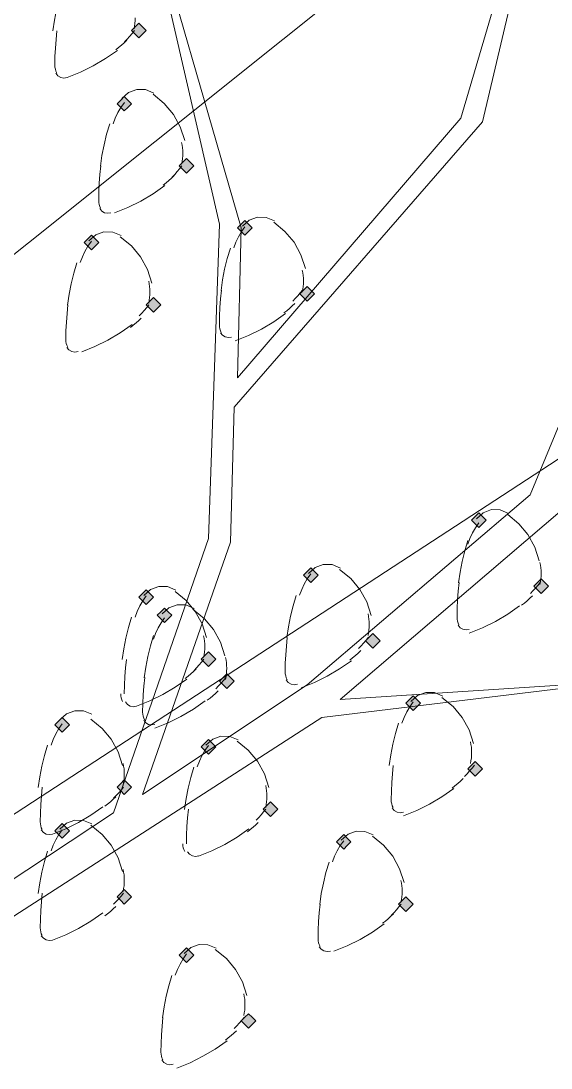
# Model space of a CAD drawing. Header units: millimetres. Extents: x 0 to 420, y 0 to 297.
# Drawn here: x 100.47 to 103.54, y 80.82 to 86.88 of the extents above; entities that cross this region are included whole.
import ezdxf

# ---------------------------------------------------------------- set-up
doc = ezdxf.new("R2010")
doc.units = ezdxf.units.MM

msp = doc.modelspace()

# ---------------------------------------------------------------- hatches: boundary and pattern name
for points in [[(101.1555, 86.868), (101.1343, 86.8468), (101.1132, 86.8257), (101.1343, 86.8045), (101.1555, 86.7833), (101.1767, 86.8045), (101.1978, 86.8257), (101.1767, 86.8468), (101.1555, 86.868)], [(101.0708, 86.4447), (101.0497, 86.4235), (101.0285, 86.4023), (101.0497, 86.3812), (101.0708, 86.36), (101.092, 86.3812), (101.1132, 86.4023), (101.092, 86.4235), (101.0708, 86.4447)], [(101.4307, 86.0848), (101.4095, 86.0637), (101.3883, 86.0425), (101.4095, 86.0213), (101.4307, 86.0002), (101.4518, 86.0213), (101.473, 86.0425), (101.4518, 86.0637), (101.4307, 86.0848)], [(101.7693, 85.725), (101.7482, 85.7038), (101.727, 85.6827), (101.7482, 85.6615), (101.7693, 85.6403), (101.7905, 85.6615), (101.8117, 85.6827), (101.7905, 85.7038), (101.7693, 85.725)], [(100.8803, 85.6403), (100.8592, 85.6192), (100.838, 85.598), (100.8592, 85.5768), (100.8803, 85.5557), (100.9015, 85.5768), (100.9227, 85.598), (100.9015, 85.6192), (100.8803, 85.6403)], [(102.1292, 85.344), (102.108, 85.3228), (102.0868, 85.3017), (102.108, 85.2805), (102.1292, 85.2593), (102.1503, 85.2805), (102.1715, 85.3017), (102.1503, 85.3228), (102.1292, 85.344)], [(101.2402, 85.2805), (101.219, 85.2593), (101.1978, 85.2382), (101.219, 85.217), (101.2402, 85.1958), (101.2613, 85.217), (101.2825, 85.2382), (101.2613, 85.2593), (101.2402, 85.2805)], [(103.124, 84.0317), (103.1028, 84.0105), (103.0817, 83.9893), (103.1028, 83.9682), (103.124, 83.947), (103.1452, 83.9682), (103.1663, 83.9893), (103.1452, 84.0105), (103.124, 84.0317)], [(102.1503, 83.7142), (102.1292, 83.693), (102.108, 83.6718), (102.1292, 83.6507), (102.1503, 83.6295), (102.1715, 83.6507), (102.1927, 83.6718), (102.1715, 83.693), (102.1503, 83.7142)], [(103.4838, 83.6507), (103.4627, 83.6295), (103.4415, 83.6083), (103.4627, 83.5872), (103.4838, 83.566), (103.505, 83.5872), (103.5262, 83.6083), (103.505, 83.6295), (103.4838, 83.6507)], [(101.1978, 83.5872), (101.1767, 83.566), (101.1555, 83.5448), (101.1767, 83.5237), (101.1978, 83.5025), (101.219, 83.5237), (101.2402, 83.5448), (101.219, 83.566), (101.1978, 83.5872)], [(101.3037, 83.4813), (101.2825, 83.4602), (101.2613, 83.439), (101.2825, 83.4178), (101.3037, 83.3967), (101.3248, 83.4178), (101.346, 83.439), (101.3248, 83.4602), (101.3037, 83.4813)], [(102.5102, 83.3332), (102.489, 83.312), (102.4678, 83.2908), (102.489, 83.2697), (102.5102, 83.2485), (102.5313, 83.2697), (102.5525, 83.2908), (102.5313, 83.312), (102.5102, 83.3332)], [(101.5577, 83.2273), (101.5365, 83.2062), (101.5153, 83.185), (101.5365, 83.1638), (101.5577, 83.1427), (101.5788, 83.1638), (101.6, 83.185), (101.5788, 83.2062), (101.5577, 83.2273)], [(101.6635, 83.1003), (101.6423, 83.0792), (101.6212, 83.058), (101.6423, 83.0368), (101.6635, 83.0157), (101.6847, 83.0368), (101.7059, 83.058), (101.6847, 83.0792), (101.6635, 83.1003)], [(102.743, 82.9733), (102.7218, 82.9522), (102.7007, 82.931), (102.7218, 82.9098), (102.743, 82.8887), (102.7642, 82.9098), (102.7853, 82.931), (102.7642, 82.9522), (102.743, 82.9733)], [(100.711, 82.8463), (100.6898, 82.8252), (100.6687, 82.804), (100.6898, 82.7828), (100.711, 82.7617), (100.7322, 82.7828), (100.7533, 82.804), (100.7322, 82.8252), (100.711, 82.8463)], [(101.5577, 82.7193), (101.5365, 82.6982), (101.5153, 82.677), (101.5365, 82.6558), (101.5577, 82.6347), (101.5788, 82.6558), (101.6, 82.677), (101.5788, 82.6982), (101.5577, 82.7193)], [(103.1028, 82.5923), (103.0817, 82.5712), (103.0605, 82.55), (103.0817, 82.5288), (103.1028, 82.5077), (103.124, 82.5288), (103.1452, 82.55), (103.124, 82.5712), (103.1028, 82.5923)], [(101.0708, 82.4865), (101.0497, 82.4653), (101.0285, 82.4442), (101.0497, 82.423), (101.0708, 82.4018), (101.092, 82.423), (101.1132, 82.4442), (101.092, 82.4653), (101.0708, 82.4865)], [(101.9175, 82.3595), (101.8963, 82.3383), (101.8752, 82.3172), (101.8963, 82.296), (101.9175, 82.2748), (101.9387, 82.296), (101.9598, 82.3172), (101.9387, 82.3383), (101.9175, 82.3595)], [(100.711, 82.2325), (100.6898, 82.2113), (100.6687, 82.1902), (100.6898, 82.169), (100.711, 82.1478), (100.7322, 82.169), (100.7533, 82.1902), (100.7322, 82.2113), (100.711, 82.2325)], [(102.3408, 82.169), (102.3197, 82.1478), (102.2985, 82.1267), (102.3197, 82.1055), (102.3408, 82.0843), (102.362, 82.1055), (102.3832, 82.1267), (102.362, 82.1478), (102.3408, 82.169)], [(101.0708, 81.8515), (101.0497, 81.8303), (101.0285, 81.8092), (101.0497, 81.788), (101.0708, 81.7668), (101.092, 81.788), (101.1132, 81.8092), (101.092, 81.8303), (101.0708, 81.8515)], [(102.7007, 81.8092), (102.6795, 81.788), (102.6583, 81.7668), (102.6795, 81.7457), (102.7007, 81.7245), (102.7218, 81.7457), (102.743, 81.7668), (102.7218, 81.788), (102.7007, 81.8092)], [(101.4307, 81.5128), (101.4095, 81.4917), (101.3883, 81.4705), (101.4095, 81.4493), (101.4307, 81.4282), (101.4518, 81.4493), (101.473, 81.4705), (101.4518, 81.4917), (101.4307, 81.5128)], [(101.7905, 81.1318), (101.7693, 81.1107), (101.7482, 81.0895), (101.7693, 81.0683), (101.7905, 81.0472), (101.8117, 81.0683), (101.8328, 81.0895), (101.8117, 81.1107), (101.7905, 81.1318)]]:
    msp.add_hatch(color=7).paths.add_polyline_path(points)

# ---------------------------------------------------------------- linework, layer by layer
at = {"lineweight": 13}
for points in [[(96.8375, 82.6558), (113.7497, 96.1813)], [(99.0812, 81.407), (113.7073, 90.9532)], [(101.7059, 84.6455), (103.1452, 86.2965), (103.6743, 88.5402)], [(101.727, 84.8148), (103.0182, 86.3177), (103.6743, 88.5402)], [(103.4203, 84.1375), (104.2882, 86.233), (105.8545, 87.9687)], [(101.0073, 82.296), (101.5577, 83.8835), (101.6212, 85.7038), (101.1555, 87.7358)], [(101.7482, 85.6827), (101.1555, 87.7358)], [(100.711, 87.0685), (100.6931, 87.0083), (100.6781, 86.9474), (100.666, 86.8858), (100.657, 86.8237)], [(101.1275, 86.8354), (101.1305, 86.8514), (101.1326, 86.8674), (101.1339, 86.8835), (101.1343, 86.8998)], [(100.6808, 86.8247), (100.6755, 86.7748), (100.6717, 86.7248), (100.6694, 86.6747), (100.6687, 86.6246)], [(101.0723, 86.7607), (101.0873, 86.7763), (101.1017, 86.7922), (101.1156, 86.8087), (101.129, 86.8256)], [(101.0212, 86.7143), (101.0378, 86.7273), (101.0539, 86.7408), (101.0695, 86.7549), (101.0846, 86.7695)], [(100.7392, 86.5531), (100.8163, 86.5842), (100.8908, 86.621), (100.9624, 86.6633), (101.0306, 86.7109)], [(100.6687, 86.6246), (100.6694, 86.613), (100.6715, 86.6015), (100.675, 86.5905), (100.6798, 86.5799)], [(100.6749, 86.5786), (100.6867, 86.5636), (100.7026, 86.554), (100.7207, 86.5505), (100.7396, 86.5536)], [(101.2424, 86.4639), (101.1941, 86.4841), (101.1435, 86.4851), (101.0959, 86.4678), (101.0568, 86.433)], [(101.4204, 86.1892), (101.3947, 86.2684), (101.3548, 86.3405), (101.302, 86.4039), (101.2375, 86.4565)], [(101.071, 86.4096), (101.0509, 86.3809), (101.0334, 86.3507), (101.0185, 86.3191), (101.0063, 86.2862)], [(100.9862, 86.2853), (100.9682, 86.2251), (100.9532, 86.1642), (100.9412, 86.1026), (100.9321, 86.0405)], [(101.4095, 86.1166), (101.4091, 86.1321), (101.4078, 86.1476), (101.4057, 86.163), (101.4028, 86.1783)], [(101.4027, 86.0523), (101.4057, 86.0682), (101.4078, 86.0842), (101.4091, 86.1004), (101.4095, 86.1166)], [(100.9348, 86.0415), (100.9295, 85.9916), (100.9257, 85.9416), (100.9234, 85.8915), (100.9227, 85.8414)], [(101.3474, 85.9776), (101.3624, 85.9931), (101.3769, 86.0091), (101.3908, 86.0255), (101.4042, 86.0425)], [(101.2964, 85.9312), (101.313, 85.9442), (101.3291, 85.9577), (101.3447, 85.9717), (101.3598, 85.9864)], [(101.0144, 85.7699), (101.0915, 85.8011), (101.166, 85.8379), (101.2375, 85.8801), (101.3058, 85.9277)], [(100.9227, 85.8414), (100.9234, 85.8298), (100.9255, 85.8184), (100.929, 85.8073), (100.9338, 85.7967)], [(100.9289, 85.7954), (100.9407, 85.7804), (100.9566, 85.7709), (100.9748, 85.7673), (100.9936, 85.7705)], [(101.9409, 85.7231), (101.8926, 85.7433), (101.842, 85.7443), (101.7944, 85.7269), (101.7553, 85.6921)], [(102.1189, 85.4484), (102.0932, 85.5275), (102.0533, 85.5997), (102.0005, 85.663), (101.936, 85.7156)], [(101.0519, 85.6384), (101.0036, 85.6586), (100.953, 85.6596), (100.9054, 85.6423), (100.8663, 85.6075)], [(101.7695, 85.6899), (101.7495, 85.6612), (101.7319, 85.631), (101.717, 85.5994), (101.7048, 85.5666)], [(101.727, 84.8148), (101.7482, 85.6827)], [(100.8805, 85.6053), (100.8604, 85.5766), (100.8429, 85.5463), (100.828, 85.5147), (100.8158, 85.4819)], [(101.2299, 85.3637), (101.2042, 85.4428), (101.1643, 85.515), (101.1115, 85.5784), (101.0469, 85.6309)], [(101.6847, 85.5657), (101.6667, 85.5055), (101.6517, 85.4445), (101.6397, 85.3829), (101.6306, 85.3208)], [(100.7957, 85.481), (100.7777, 85.4208), (100.7628, 85.3599), (100.7507, 85.2983), (100.7417, 85.2362)], [(102.108, 85.3758), (102.1076, 85.3913), (102.1063, 85.4068), (102.1042, 85.4222), (102.1013, 85.4375)], [(101.219, 85.3123), (101.2186, 85.3278), (101.2173, 85.3433), (101.2152, 85.3587), (101.2123, 85.374)], [(102.1012, 85.3114), (102.1042, 85.3273), (102.1063, 85.3434), (102.1076, 85.3596), (102.108, 85.3758)], [(101.2122, 85.2479), (101.2152, 85.2639), (101.2173, 85.2799), (101.2186, 85.296), (101.219, 85.3123)], [(101.6333, 85.3218), (101.628, 85.272), (101.6242, 85.222), (101.6219, 85.1719), (101.6212, 85.1217)], [(102.0459, 85.2579), (102.0609, 85.2734), (102.0754, 85.2894), (102.0893, 85.3059), (102.1027, 85.3228)], [(100.7443, 85.2372), (100.739, 85.1873), (100.7352, 85.1373), (100.7329, 85.0872), (100.7322, 85.0371)], [(101.1569, 85.1732), (101.1719, 85.1888), (101.1864, 85.2047), (101.2003, 85.2212), (101.2137, 85.2381)], [(101.9949, 85.1903), (102.0115, 85.2033), (102.0276, 85.2168), (102.0432, 85.2309), (102.0583, 85.2455)], [(101.1059, 85.1057), (101.1224, 85.1186), (101.1386, 85.1322), (101.1542, 85.1462), (101.1693, 85.1609)], [(101.7129, 85.0291), (101.79, 85.0602), (101.8645, 85.097), (101.936, 85.1393), (102.0043, 85.1869)], [(100.8239, 84.9656), (100.901, 84.9967), (100.9755, 85.0335), (101.0471, 85.0758), (101.1153, 85.1234)], [(101.6212, 85.1217), (101.6219, 85.1101), (101.624, 85.0987), (101.6275, 85.0876), (101.6323, 85.077)], [(100.7322, 85.0371), (100.7329, 85.0255), (100.735, 85.014), (100.7385, 85.003), (100.7433, 84.9924)], [(101.6274, 85.0757), (101.6392, 85.0608), (101.6551, 85.0512), (101.6733, 85.0477), (101.6921, 85.0508)], [(100.7384, 84.9911), (100.7502, 84.9761), (100.7661, 84.9665), (100.7842, 84.963), (100.8031, 84.9661)], [(102.3197, 82.9522), (104.3517, 84.6878)], [(101.1767, 82.4018), (101.6847, 83.8623), (101.7059, 84.6455)], [(102.1292, 83.0368), (103.4203, 84.1375)], [(103.2956, 84.0297), (103.2473, 84.05), (103.1967, 84.051), (103.1491, 84.0336), (103.11, 83.9988)], [(103.4736, 83.755), (103.4479, 83.8342), (103.408, 83.9064), (103.3551, 83.9697), (103.2906, 84.0223)], [(103.1242, 83.9754), (103.1041, 83.9467), (103.0866, 83.9165), (103.0717, 83.8849), (103.0595, 83.8521)], [(103.0605, 83.8723), (103.0426, 83.8122), (103.0276, 83.7512), (103.0155, 83.6896), (103.0065, 83.6275)], [(102.3219, 83.7122), (102.2736, 83.7325), (102.223, 83.7335), (102.1754, 83.7161), (102.1363, 83.6813)], [(102.4999, 83.4375), (102.4742, 83.5167), (102.4343, 83.5889), (102.3815, 83.6522), (102.317, 83.7048)], [(103.4838, 83.6824), (103.4834, 83.698), (103.4822, 83.7135), (103.48, 83.7289), (103.4771, 83.7442)], [(102.1505, 83.6791), (102.1304, 83.6504), (102.1129, 83.6202), (102.098, 83.5886), (102.0858, 83.5558)], [(103.477, 83.6181), (103.48, 83.634), (103.4821, 83.6501), (103.4834, 83.6662), (103.4838, 83.6824)], [(101.3694, 83.5852), (101.3211, 83.6055), (101.2705, 83.6065), (101.2229, 83.5891), (101.1838, 83.5543)], [(101.5474, 83.3105), (101.5217, 83.3897), (101.4818, 83.4619), (101.429, 83.5252), (101.3645, 83.5778)], [(103.0091, 83.6285), (103.0038, 83.5786), (103, 83.5286), (102.9978, 83.4785), (102.997, 83.4284)], [(103.4217, 83.5646), (103.4367, 83.5801), (103.4512, 83.5961), (103.4651, 83.6126), (103.4785, 83.6295)], [(101.198, 83.5521), (101.178, 83.5234), (101.1604, 83.4932), (101.1455, 83.4616), (101.1333, 83.4287)], [(102.0657, 83.5548), (102.0477, 83.4946), (102.0327, 83.4337), (102.0207, 83.3721), (102.0116, 83.31)], [(103.3707, 83.497), (103.3873, 83.51), (103.4034, 83.5235), (103.419, 83.5376), (103.4341, 83.5522)], [(101.4752, 83.4794), (101.427, 83.4996), (101.3763, 83.5006), (101.3287, 83.4833), (101.2896, 83.4485)], [(101.6532, 83.2047), (101.6276, 83.2838), (101.5876, 83.356), (101.5348, 83.4194), (101.4703, 83.472)], [(103.0676, 83.3357), (103.1447, 83.3669), (103.2192, 83.4037), (103.2907, 83.446), (103.359, 83.4935)], [(101.1132, 83.4278), (101.0952, 83.3677), (101.0802, 83.3067), (101.0682, 83.2451), (101.0591, 83.183)], [(101.3039, 83.4251), (101.2838, 83.3964), (101.2663, 83.3662), (101.2513, 83.3346), (101.2391, 83.3017)], [(102.489, 83.3861), (102.4886, 83.4016), (102.4873, 83.4171), (102.4852, 83.4325), (102.4823, 83.4478)], [(102.997, 83.4284), (102.9977, 83.4168), (102.9998, 83.4054), (103.0033, 83.3943), (103.0082, 83.3837)], [(102.4822, 83.3218), (102.4852, 83.3377), (102.4873, 83.3537), (102.4886, 83.3699), (102.489, 83.3861)], [(103.0032, 83.3824), (103.0151, 83.3674), (103.0309, 83.3579), (103.0491, 83.3543), (103.0679, 83.3575)], [(101.2401, 83.322), (101.2222, 83.2618), (101.2072, 83.2009), (101.1952, 83.1393), (101.1861, 83.0772)], [(101.5365, 83.2591), (101.5361, 83.2746), (101.5348, 83.2901), (101.5327, 83.3056), (101.5298, 83.3208)], [(102.0143, 83.311), (102.009, 83.2611), (102.0052, 83.2111), (102.0029, 83.1611), (102.0022, 83.1109)], [(102.4269, 83.2471), (102.4419, 83.2626), (102.4564, 83.2786), (102.4703, 83.295), (102.4837, 83.312)], [(101.5297, 83.1948), (101.5327, 83.2107), (101.5348, 83.2267), (101.5361, 83.2429), (101.5365, 83.2591)], [(102.3759, 83.1795), (102.3925, 83.1925), (102.4086, 83.206), (102.4242, 83.2201), (102.4393, 83.2347)], [(101.0829, 83.184), (101.0776, 83.1341), (101.0739, 83.0841), (101.0716, 83.0341), (101.0708, 82.9839)], [(101.4744, 83.1201), (101.4894, 83.1356), (101.5039, 83.1516), (101.5178, 83.1681), (101.5312, 83.185)], [(101.6635, 83.1321), (101.6631, 83.1476), (101.6618, 83.1631), (101.6597, 83.1786), (101.6567, 83.1938)], [(102.0939, 83.0182), (102.171, 83.0494), (102.2455, 83.0862), (102.317, 83.1285), (102.3853, 83.176)], [(101.4234, 83.0737), (101.44, 83.0866), (101.4561, 83.1002), (101.4717, 83.1142), (101.4868, 83.1289)], [(101.6567, 83.0678), (101.6597, 83.0837), (101.6618, 83.0998), (101.6631, 83.1159), (101.6635, 83.1321)], [(102.0022, 83.1109), (102.0029, 83.0993), (102.005, 83.0879), (102.0085, 83.0768), (102.0133, 83.0662)], [(101.1414, 82.9124), (101.2185, 82.9436), (101.293, 82.9804), (101.3645, 83.0226), (101.4328, 83.0702)], [(101.1888, 83.0782), (101.1835, 83.0283), (101.1797, 82.9783), (101.1774, 82.9282), (101.1767, 82.8781)], [(101.1767, 82.4018), (102.1292, 83.0368)], [(101.6014, 83.0142), (101.6164, 83.0298), (101.6309, 83.0457), (101.6448, 83.0622), (101.6582, 83.0791)], [(102.0084, 83.0649), (102.0202, 83.0499), (102.0361, 83.0404), (102.0543, 83.0368), (102.0731, 83.04)], [(102.2138, 82.8463), (103.9495, 83.058)], [(102.3197, 82.9522), (103.9495, 83.058)], [(101.0497, 82.9839), (101.0504, 82.9723), (101.0525, 82.9609), (101.056, 82.9498), (101.0608, 82.9392)], [(101.5504, 82.9467), (101.5669, 82.9596), (101.5831, 82.9732), (101.5987, 82.9872), (101.6138, 83.0018)], [(102.9146, 82.9714), (102.8663, 82.9916), (102.8156, 82.9926), (102.768, 82.9753), (102.7289, 82.9405)], [(101.077, 82.9379), (101.0889, 82.923), (101.1047, 82.9134), (101.1229, 82.9098), (101.1417, 82.913)], [(101.2472, 82.7854), (101.3243, 82.8166), (101.3988, 82.8534), (101.4704, 82.8956), (101.5386, 82.9432)], [(102.7432, 82.9383), (102.7231, 82.9096), (102.7056, 82.8793), (102.6907, 82.8477), (102.6785, 82.8149)], [(103.0926, 82.6967), (103.0669, 82.7758), (103.027, 82.848), (102.9741, 82.9114), (102.9096, 82.9639)], [(99.7162, 81.2377), (102.2138, 82.8463)], [(100.8826, 82.8656), (100.8343, 82.8858), (100.7836, 82.8868), (100.736, 82.8694), (100.6969, 82.8347)], [(101.1767, 82.8781), (101.1774, 82.8665), (101.1795, 82.855), (101.183, 82.844), (101.1878, 82.8334)], [(100.7112, 82.8113), (100.6911, 82.7826), (100.6736, 82.7523), (100.6587, 82.7207), (100.6465, 82.6879)], [(101.0606, 82.5697), (101.0349, 82.6489), (100.995, 82.721), (100.9421, 82.7844), (100.8776, 82.837)], [(101.1829, 82.8321), (101.1947, 82.8171), (101.2106, 82.8075), (101.2287, 82.804), (101.2476, 82.8071)], [(102.6583, 82.814), (102.6404, 82.7538), (102.6254, 82.6929), (102.6134, 82.6313), (102.6043, 82.5692)], [(101.7292, 82.7174), (101.681, 82.7376), (101.6303, 82.7386), (101.5827, 82.7213), (101.5436, 82.6865)], [(100.6263, 82.687), (100.6084, 82.6268), (100.5934, 82.5659), (100.5814, 82.5043), (100.5723, 82.4422)], [(101.5578, 82.6843), (101.5378, 82.6556), (101.5202, 82.6253), (101.5053, 82.5937), (101.4931, 82.5609)], [(101.9073, 82.4427), (101.8816, 82.5219), (101.8417, 82.594), (101.7888, 82.6574), (101.7243, 82.71)], [(103.0817, 82.6453), (103.0813, 82.6608), (103.08, 82.6763), (103.0779, 82.6917), (103.0749, 82.707)], [(103.0749, 82.5809), (103.0778, 82.5969), (103.08, 82.6129), (103.0812, 82.629), (103.0817, 82.6453)], [(101.0708, 82.5182), (101.0704, 82.5338), (101.0691, 82.5493), (101.067, 82.5647), (101.0641, 82.58)], [(101.473, 82.56), (101.4551, 82.4998), (101.4401, 82.4389), (101.428, 82.3773), (101.419, 82.3152)], [(102.6281, 82.5702), (102.6228, 82.5203), (102.619, 82.4703), (102.6168, 82.4202), (102.616, 82.3701)], [(103.0408, 82.5062), (103.0558, 82.5218), (103.0702, 82.5377), (103.0841, 82.5542), (103.0975, 82.5711)], [(101.064, 82.4539), (101.067, 82.4699), (101.0691, 82.4859), (101.0704, 82.502), (101.0708, 82.5182)], [(102.9685, 82.4387), (102.9851, 82.4516), (103.0012, 82.4652), (103.0168, 82.4792), (103.032, 82.4938)], [(100.5961, 82.4432), (100.5908, 82.3933), (100.587, 82.3433), (100.5848, 82.2932), (100.584, 82.2431)], [(101.0088, 82.3793), (101.0238, 82.3948), (101.0382, 82.4108), (101.0521, 82.4272), (101.0655, 82.4441)], [(101.8963, 82.3912), (101.8959, 82.4068), (101.8947, 82.4223), (101.8925, 82.4377), (101.8896, 82.453)], [(102.6866, 82.2774), (102.7637, 82.3086), (102.8382, 82.3454), (102.9097, 82.3876), (102.978, 82.4352)], [(100.9577, 82.3329), (100.9743, 82.3458), (100.9904, 82.3593), (101.006, 82.3734), (101.0211, 82.388)], [(101.8895, 82.3269), (101.8925, 82.3429), (101.8946, 82.3589), (101.8959, 82.3751), (101.8963, 82.3912)], [(102.616, 82.3701), (102.6167, 82.3585), (102.6188, 82.347), (102.6223, 82.336), (102.6272, 82.3254)], [(100.6546, 82.1716), (100.7317, 82.2027), (100.8062, 82.2396), (100.8777, 82.2818), (100.946, 82.3293)], [(101.4428, 82.3162), (101.4375, 82.2663), (101.4337, 82.2163), (101.4314, 82.1662), (101.4307, 82.1161)], [(101.8342, 82.2523), (101.8492, 82.2678), (101.8637, 82.2838), (101.8776, 82.3002), (101.891, 82.3172)], [(102.6222, 82.3241), (102.634, 82.3091), (102.6499, 82.2995), (102.6681, 82.296), (102.6869, 82.2992)], [(99.6315, 81.3858), (101.0073, 82.296)], [(100.584, 82.2431), (100.5847, 82.2315), (100.5868, 82.22), (100.5903, 82.209), (100.5952, 82.1984)], [(100.8826, 82.2306), (100.8343, 82.2508), (100.7836, 82.2518), (100.736, 82.2344), (100.6969, 82.1996)], [(101.7832, 82.1847), (101.7998, 82.1977), (101.8159, 82.2112), (101.8315, 82.2252), (101.8466, 82.2399)], [(100.5902, 82.1971), (100.602, 82.1821), (100.6179, 82.1725), (100.6361, 82.169), (100.6549, 82.1721)], [(100.7112, 82.1974), (100.6911, 82.1687), (100.6736, 82.1385), (100.6587, 82.1069), (100.6465, 82.0741)], [(101.0606, 81.9559), (101.0349, 82.035), (100.995, 82.1072), (100.9421, 82.1705), (100.8776, 82.2231)], [(101.5012, 82.0446), (101.5784, 82.0757), (101.6528, 82.1125), (101.7244, 82.1548), (101.7926, 82.2023)], [(102.5124, 82.1671), (102.4641, 82.1873), (102.4135, 82.1883), (102.3659, 82.1709), (102.3268, 82.1361)], [(101.4095, 82.1161), (101.4102, 82.1045), (101.4123, 82.093), (101.4158, 82.082), (101.4207, 82.0714)], [(102.341, 82.1339), (102.321, 82.1052), (102.3034, 82.075), (102.2885, 82.0434), (102.2763, 82.0106)], [(102.6904, 81.8924), (102.6647, 81.9715), (102.6248, 82.0437), (102.572, 82.107), (102.5074, 82.1596)], [(100.6263, 82.0732), (100.6084, 82.013), (100.5934, 81.952), (100.5814, 81.8905), (100.5723, 81.8283)], [(101.4369, 82.0701), (101.4487, 82.0551), (101.4646, 82.0455), (101.4828, 82.042), (101.5016, 82.0451)], [(102.2562, 82.0097), (102.2382, 81.9495), (102.2232, 81.8885), (102.2112, 81.827), (102.2021, 81.7648)], [(101.0708, 81.9044), (101.0704, 81.92), (101.0691, 81.9355), (101.067, 81.9509), (101.0641, 81.9662)], [(101.064, 81.8401), (101.067, 81.856), (101.0691, 81.8721), (101.0704, 81.8882), (101.0708, 81.9044)], [(102.6795, 81.8409), (102.6791, 81.8565), (102.6778, 81.872), (102.6757, 81.8874), (102.6727, 81.9027)], [(100.5961, 81.8293), (100.5908, 81.7795), (100.587, 81.7295), (100.5848, 81.6794), (100.584, 81.6293)], [(101.0088, 81.7654), (101.0238, 81.7809), (101.0382, 81.7969), (101.0521, 81.8134), (101.0655, 81.8303)], [(102.6727, 81.7766), (102.6757, 81.7925), (102.6778, 81.8086), (102.6791, 81.8247), (102.6795, 81.8409)], [(100.9577, 81.6979), (100.9743, 81.7108), (100.9904, 81.7243), (101.006, 81.7384), (101.0211, 81.753)], [(102.2048, 81.7658), (102.1995, 81.7159), (102.1957, 81.666), (102.1934, 81.6159), (102.1927, 81.5657)], [(102.6174, 81.7019), (102.6324, 81.7174), (102.6469, 81.7334), (102.6608, 81.7499), (102.6742, 81.7668)], [(100.6546, 81.5577), (100.7317, 81.5889), (100.8062, 81.6257), (100.8777, 81.668), (100.946, 81.7155)], [(102.5664, 81.6555), (102.583, 81.6685), (102.5991, 81.682), (102.6147, 81.6961), (102.6298, 81.7107)], [(102.2844, 81.4943), (102.3615, 81.5254), (102.436, 81.5622), (102.5075, 81.6045), (102.5758, 81.652)], [(100.584, 81.6293), (100.5847, 81.6176), (100.5868, 81.6062), (100.5903, 81.5951), (100.5952, 81.5845)], [(100.5902, 81.5832), (100.602, 81.5683), (100.6179, 81.5587), (100.6361, 81.5552), (100.6549, 81.5583)], [(101.6023, 81.5109), (101.554, 81.5311), (101.5033, 81.5321), (101.4557, 81.5148), (101.4166, 81.48)], [(102.1927, 81.5657), (102.1934, 81.5541), (102.1955, 81.5427), (102.199, 81.5316), (102.2038, 81.521)], [(102.1989, 81.5197), (102.2107, 81.5048), (102.2266, 81.4952), (102.2447, 81.4917), (102.2636, 81.4948)], [(101.4308, 81.4778), (101.4108, 81.4491), (101.3933, 81.4188), (101.3783, 81.3872), (101.3661, 81.3544)], [(101.7802, 81.2362), (101.7546, 81.3154), (101.7146, 81.3875), (101.6618, 81.4509), (101.5973, 81.5035)], [(101.346, 81.3535), (101.3281, 81.2933), (101.3131, 81.2324), (101.3011, 81.1708), (101.292, 81.1087)], [(101.7693, 81.1848), (101.7689, 81.2003), (101.7677, 81.2158), (101.7655, 81.2312), (101.7626, 81.2465)], [(101.7625, 81.1204), (101.7655, 81.1363), (101.7676, 81.1524), (101.7689, 81.1686), (101.7693, 81.1848)], [(101.2946, 81.1096), (101.2893, 81.0598), (101.2855, 81.0098), (101.2833, 80.9597), (101.2825, 80.9096)], [(101.7073, 81.0457), (101.7222, 81.0612), (101.7367, 81.0773), (101.7506, 81.0937), (101.764, 81.1106)], [(101.6562, 80.9782), (101.6728, 80.9911), (101.6889, 81.0047), (101.7045, 81.0187), (101.7196, 81.0333)], [(101.3742, 80.8169), (101.4514, 80.8481), (101.5259, 80.8849), (101.5974, 80.9271), (101.6657, 80.9747)], [(101.2825, 80.9096), (101.2832, 80.8979), (101.2853, 80.8865), (101.2888, 80.8755), (101.2936, 80.8649)], [(101.2887, 80.8636), (101.3005, 80.8486), (101.3164, 80.839), (101.3346, 80.8355), (101.3534, 80.8386)]]:
    msp.add_lwpolyline(points, dxfattribs=at)
at = {"lineweight": 0}
for points in [[(101.1555, 86.868), (101.1343, 86.8468), (101.1132, 86.8257), (101.1343, 86.8045), (101.1555, 86.7833), (101.1767, 86.8045), (101.1978, 86.8257), (101.1767, 86.8468)], [(101.0708, 86.4447), (101.0497, 86.4235), (101.0285, 86.4023), (101.0497, 86.3812), (101.0708, 86.36), (101.092, 86.3812), (101.1132, 86.4023), (101.092, 86.4235)], [(101.4307, 86.0848), (101.4095, 86.0637), (101.3883, 86.0425), (101.4095, 86.0213), (101.4307, 86.0002), (101.4518, 86.0213), (101.473, 86.0425), (101.4518, 86.0637)], [(101.7693, 85.725), (101.7482, 85.7038), (101.727, 85.6827), (101.7482, 85.6615), (101.7693, 85.6403), (101.7905, 85.6615), (101.8117, 85.6827), (101.7905, 85.7038)], [(100.8803, 85.6403), (100.8592, 85.6192), (100.838, 85.598), (100.8592, 85.5768), (100.8803, 85.5557), (100.9015, 85.5768), (100.9227, 85.598), (100.9015, 85.6192)], [(102.1292, 85.344), (102.108, 85.3228), (102.0868, 85.3017), (102.108, 85.2805), (102.1292, 85.2593), (102.1503, 85.2805), (102.1715, 85.3017), (102.1503, 85.3228)], [(101.2402, 85.2805), (101.219, 85.2593), (101.1978, 85.2382), (101.219, 85.217), (101.2402, 85.1958), (101.2613, 85.217), (101.2825, 85.2382), (101.2613, 85.2593)], [(103.124, 84.0317), (103.1028, 84.0105), (103.0817, 83.9893), (103.1028, 83.9682), (103.124, 83.947), (103.1452, 83.9682), (103.1663, 83.9893), (103.1452, 84.0105)], [(102.1503, 83.7142), (102.1292, 83.693), (102.108, 83.6718), (102.1292, 83.6507), (102.1503, 83.6295), (102.1715, 83.6507), (102.1927, 83.6718), (102.1715, 83.693)], [(103.4838, 83.6507), (103.4627, 83.6295), (103.4415, 83.6083), (103.4627, 83.5872), (103.4838, 83.566), (103.505, 83.5872), (103.5262, 83.6083), (103.505, 83.6295)], [(101.1978, 83.5872), (101.1767, 83.566), (101.1555, 83.5448), (101.1767, 83.5237), (101.1978, 83.5025), (101.219, 83.5237), (101.2402, 83.5448), (101.219, 83.566)], [(101.3037, 83.4813), (101.2825, 83.4602), (101.2613, 83.439), (101.2825, 83.4178), (101.3037, 83.3967), (101.3248, 83.4178), (101.346, 83.439), (101.3248, 83.4602)], [(102.5102, 83.3332), (102.489, 83.312), (102.4678, 83.2908), (102.489, 83.2697), (102.5102, 83.2485), (102.5313, 83.2697), (102.5525, 83.2908), (102.5313, 83.312)], [(101.5577, 83.2273), (101.5365, 83.2062), (101.5153, 83.185), (101.5365, 83.1638), (101.5577, 83.1427), (101.5788, 83.1638), (101.6, 83.185), (101.5788, 83.2062)], [(101.6635, 83.1003), (101.6423, 83.0792), (101.6212, 83.058), (101.6423, 83.0368), (101.6635, 83.0157), (101.6847, 83.0368), (101.7059, 83.058), (101.6847, 83.0792)], [(102.743, 82.9733), (102.7218, 82.9522), (102.7007, 82.931), (102.7218, 82.9098), (102.743, 82.8887), (102.7642, 82.9098), (102.7853, 82.931), (102.7642, 82.9522)], [(100.711, 82.8463), (100.6898, 82.8252), (100.6687, 82.804), (100.6898, 82.7828), (100.711, 82.7617), (100.7322, 82.7828), (100.7533, 82.804), (100.7322, 82.8252)], [(101.5577, 82.7193), (101.5365, 82.6982), (101.5153, 82.677), (101.5365, 82.6558), (101.5577, 82.6347), (101.5788, 82.6558), (101.6, 82.677), (101.5788, 82.6982)], [(103.1028, 82.5923), (103.0817, 82.5712), (103.0605, 82.55), (103.0817, 82.5288), (103.1028, 82.5077), (103.124, 82.5288), (103.1452, 82.55), (103.124, 82.5712)], [(101.0708, 82.4865), (101.0497, 82.4653), (101.0285, 82.4442), (101.0497, 82.423), (101.0708, 82.4018), (101.092, 82.423), (101.1132, 82.4442), (101.092, 82.4653)], [(101.9175, 82.3595), (101.8963, 82.3383), (101.8752, 82.3172), (101.8963, 82.296), (101.9175, 82.2748), (101.9387, 82.296), (101.9598, 82.3172), (101.9387, 82.3383)], [(100.711, 82.2325), (100.6898, 82.2113), (100.6687, 82.1902), (100.6898, 82.169), (100.711, 82.1478), (100.7322, 82.169), (100.7533, 82.1902), (100.7322, 82.2113)], [(102.3408, 82.169), (102.3197, 82.1478), (102.2985, 82.1267), (102.3197, 82.1055), (102.3408, 82.0843), (102.362, 82.1055), (102.3832, 82.1267), (102.362, 82.1478)], [(101.0708, 81.8515), (101.0497, 81.8303), (101.0285, 81.8092), (101.0497, 81.788), (101.0708, 81.7668), (101.092, 81.788), (101.1132, 81.8092), (101.092, 81.8303)], [(102.7007, 81.8092), (102.6795, 81.788), (102.6583, 81.7668), (102.6795, 81.7457), (102.7007, 81.7245), (102.7218, 81.7457), (102.743, 81.7668), (102.7218, 81.788)], [(101.4307, 81.5128), (101.4095, 81.4917), (101.3883, 81.4705), (101.4095, 81.4493), (101.4307, 81.4282), (101.4518, 81.4493), (101.473, 81.4705), (101.4518, 81.4917)], [(101.7905, 81.1318), (101.7693, 81.1107), (101.7482, 81.0895), (101.7693, 81.0683), (101.7905, 81.0472), (101.8117, 81.0683), (101.8328, 81.0895), (101.8117, 81.1107)]]:
    msp.add_lwpolyline(points, close=True, dxfattribs=at)

doc.saveas('drawing.dxf')
